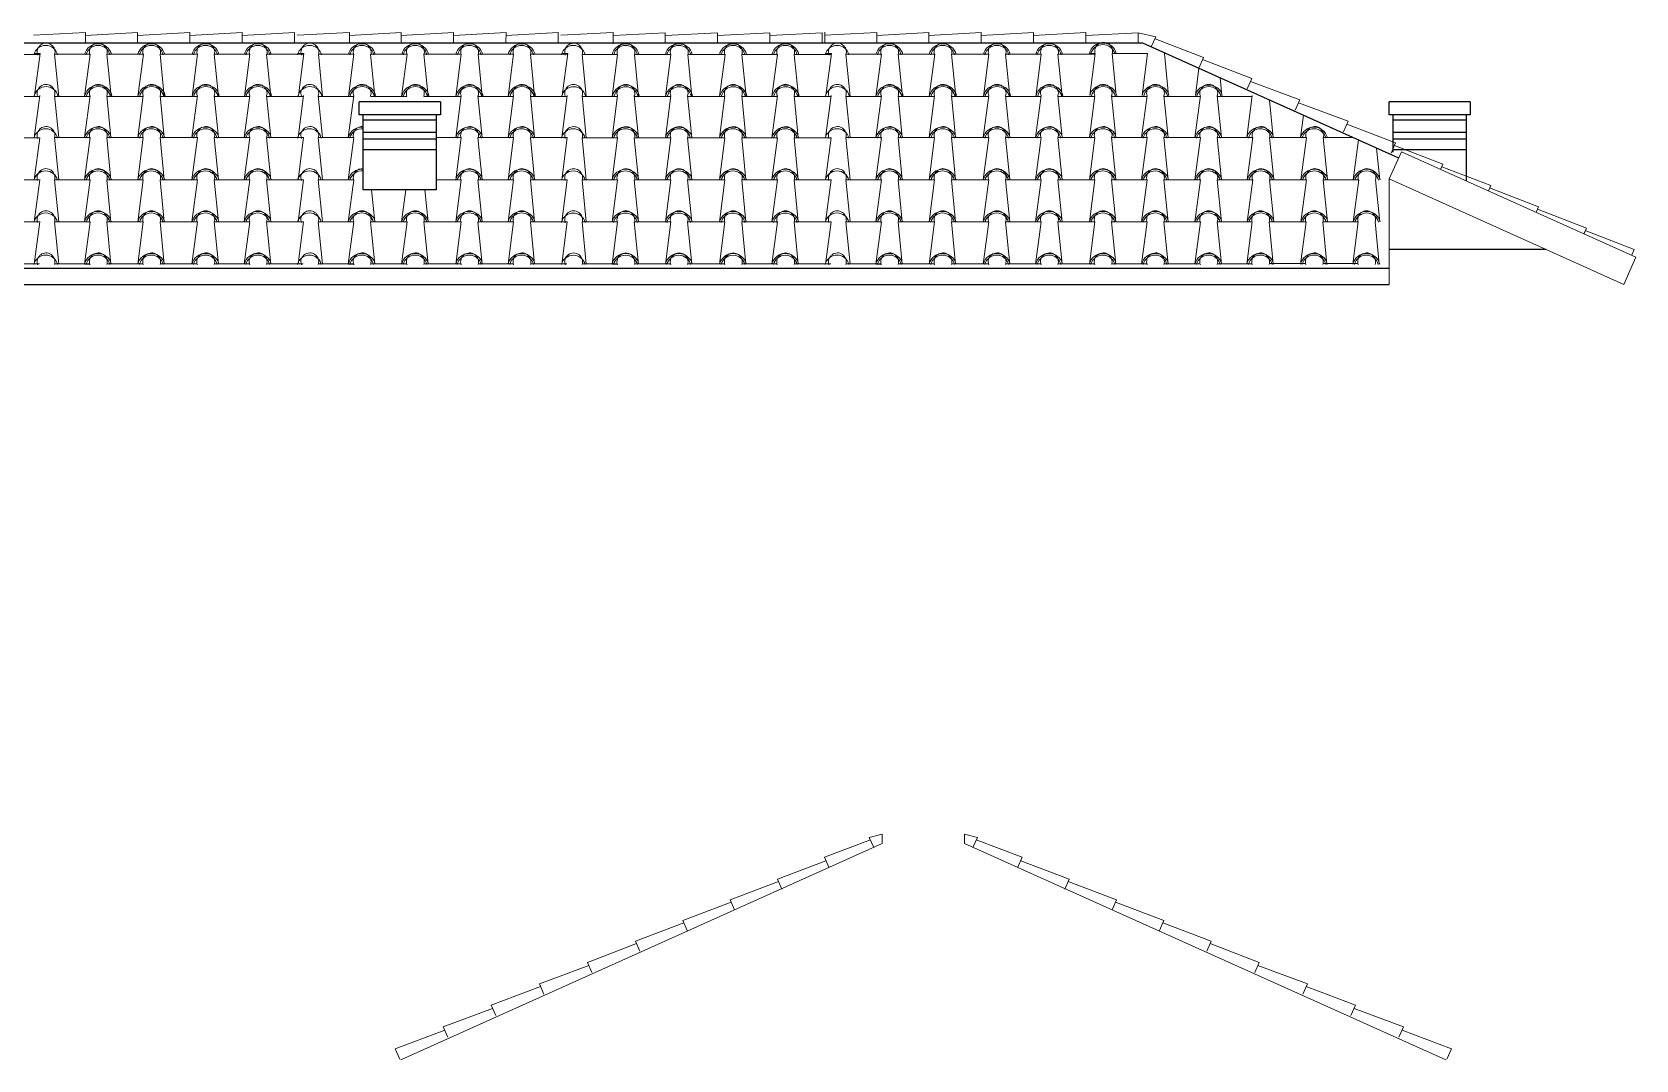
# Model space of a CAD drawing. Header units: millimetres. Extents: x -2768 to 386734, y -140 to 258833.
# Drawn here: x 136415 to 146300, y 141096 to 147430 of the extents above; entities that cross this region are included whole.
import ezdxf

# ---------------------------------------------------------------- set-up
doc = ezdxf.new("R2010")
doc.units = ezdxf.units.MM
for name, color, linetype, lineweight in [('PROIEZIONI', 145, 'Continuous', 5), ('rilievo', 7, 'Continuous', 25), ('TRATTEGGIO_tetto', 1, 'Continuous', 0), ('VARIE', 4, 'Continuous', 13)]:
    doc.layers.add(name, color=color, linetype=linetype, lineweight=lineweight)

msp = doc.modelspace()

# ---------------------------------------------------------------- linework, layer by layer
at = {"layer": 'PROIEZIONI'}
for p, q in [((138687.8, 141096), (141655.3, 142429.3)), ((145128.5, 141096), (142161.1, 142429.3))]:
    msp.add_line(p, q, dxfattribs=at)
at = {"layer": 'rilievo', "ltscale": 0.13}
for p, q in [((143260.3, 147361.9), (130846.8, 147361.9)), ((144837.8, 146653.2), (143260.3, 147361.9)), ((138931.5, 146999), (138431.5, 146999)), ((138431.5, 146920.4), (138431.5, 146999)), ((138906.5, 146999), (138456.5, 146999)), ((138931.5, 146999), (138931.5, 146920.4)), ((145278.6, 146999), (144778.6, 146999)), ((144778.6, 146920.4), (144778.6, 146999)), ((145253.6, 146999), (144803.6, 146999)), ((145278.6, 146999), (145278.6, 146920.4)), ((138931.5, 146920.4), (138431.5, 146920.4)), ((138456.5, 146458.2), (138456.5, 146920.4)), ((138906.5, 146920.4), (138456.5, 146920.4)), ((138906.5, 146920.4), (138906.5, 146458.2)), ((145278.6, 146920.4), (144778.6, 146920.4)), ((144803.6, 146689.3), (144803.6, 146920.4)), ((145253.6, 146920.4), (144803.6, 146920.4)), ((145253.6, 146920.4), (145253.6, 146512.1)), ((138906.5, 146887), (138456.5, 146887)), ((138906.5, 146810.8), (138456.5, 146810.8)), ((145253.6, 146887), (144803.6, 146887)), ((145253.6, 146810.8), (144803.6, 146810.8)), ((138906.5, 146769.9), (138456.5, 146769.9)), ((138906.5, 146703.1), (138456.5, 146703.1)), ((145253.6, 146769.9), (144803.6, 146769.9)), ((145253.6, 146703.1), (144803.6, 146703.1)), ((138906.5, 146458.2), (138456.5, 146458.2)), ((130846.8, 145975.1), (144779.9, 145975.1)), ((129926.8, 145875.1), (144779.9, 145875.1))]:
    msp.add_line(p, q, dxfattribs=at)
at = {"layer": 'rilievo', "linetype": 'ByBlock', "ltscale": 0.13}
msp.add_line((145746.8, 146090), (144779.9, 146090), dxfattribs=at)
at = {"layer": 'TRATTEGGIO_tetto'}
for p, q in [((136423.4, 147410.6), (136744.9, 147427.4)), ((136744.9, 147427.4), (136744.9, 147358.5)), ((136744.9, 147409.2), (137065.1, 147426)), ((137065.1, 147426), (137065.1, 147364.9)), ((137065.1, 147409.1), (137387.7, 147426)), ((137387.7, 147409.2), (137710.3, 147426.1)), ((137387.7, 147426), (137387.7, 147362)), ((137710.2, 147409.3), (138032.8, 147426.2)), ((137710.3, 147426.1), (137710.2, 147362.1)), ((138032.8, 147426.2), (138032.8, 147361.2)), ((138049.1, 147410.7), (138370.7, 147427.5)), ((138370.7, 147427.5), (138370.6, 147358.6)), ((138370.7, 147409.3), (138690.9, 147426)), ((138690.9, 147426), (138690.8, 147365)), ((138690.9, 147409.2), (139013.4, 147426.1)), ((139013.4, 147409.2), (139336, 147426.2)), ((139013.4, 147426.1), (139013.4, 147362)), ((139336, 147426.2), (139335.9, 147362.1)), ((139336, 147409.3), (139658.5, 147426.2)), ((139658.5, 147426.2), (139658.5, 147361.2)), ((139674.7, 147410.2), (139996.2, 147427)), ((139996.2, 147427), (139996.2, 147358.1)), ((139996.2, 147408.8), (140316.4, 147425.6)), ((140316.4, 147425.6), (140316.4, 147364.5)), ((140316.4, 147408.7), (140639, 147425.6)), ((140639, 147425.6), (140638.9, 147361.6)), ((140639, 147408.8), (140961.6, 147425.7)), ((140961.5, 147408.9), (141284.1, 147425.8)), ((140961.6, 147425.7), (140961.5, 147361.7)), ((141284.1, 147425.8), (141284.1, 147360.8)), ((141300.5, 147429.6), (141300.5, 147364.9)), ((141300.5, 147410.6), (141622.1, 147427.4)), ((141622.1, 147427.4), (141622.1, 147358.5)), ((141622.1, 147409.2), (141942.3, 147426)), ((141942.3, 147426), (141942.3, 147364.9)), ((141942.3, 147409.1), (142264.9, 147426)), ((142264.8, 147409.2), (142587.4, 147426.1)), ((142264.9, 147426), (142264.8, 147362)), ((142587.4, 147409.3), (142910, 147426.2)), ((142587.4, 147426.1), (142587.4, 147362.1)), ((142910, 147426.2), (142909.9, 147361.2)), ((142910, 147408.5), (143232.5, 147425.4)), ((143232.5, 147425.4), (143232.5, 147361.2)), ((143340.4, 147399.8), (143232.5, 147425.4)), ((143340.4, 147399.8), (143313, 147338.3)), ((143337.9, 147387), (143635.7, 147273.8)), ((136236, 147292.1), (136460.7, 147292.1)), ((136431, 147297.5), (136464.9, 147297.5)), ((136464.9, 147297.5), (136431, 147037.9)), ((136553.7, 147292.7), (136579.5, 147033.2)), ((136554.8, 147292.7), (136770.8, 147292.7)), ((136738.8, 147292.7), (136772.7, 147292.7)), ((136772.7, 147292.7), (136738.8, 147033.2)), ((136876, 147292.7), (136901.8, 147033.2)), ((136877.1, 147292.7), (137099.2, 147292.7)), ((137067.2, 147292.7), (137101.1, 147292.7)), ((137101.1, 147292.7), (137067.2, 147033.2)), ((137204.4, 147292.7), (137230.2, 147033.2)), ((137205.5, 147292.7), (137432.9, 147292.7)), ((137400.9, 147292.7), (137434.8, 147292.7)), ((137434.8, 147292.7), (137400.9, 147033.2)), ((137538.1, 147292.7), (137564, 147033.2)), ((137539.2, 147292.7), (137755.6, 147292.7)), ((137723.6, 147292.7), (137757.5, 147292.7)), ((137757.5, 147292.7), (137723.6, 147033.2)), ((137860.8, 147292.7), (137886.7, 147033.2)), ((137861.9, 147292.7), (138086.7, 147292.7)), ((138056.9, 147298), (138090.8, 147298)), ((138090.8, 147298), (138056.9, 147038.5)), ((138179.4, 147292.7), (138205.3, 147033.2)), ((138180.5, 147292.7), (138396.5, 147292.7)), ((138364.5, 147292.7), (138398.4, 147292.7)), ((138398.4, 147292.7), (138364.5, 147033.2)), ((138501.7, 147292.7), (138527.6, 147033.2)), ((138502.8, 147292.7), (138724.9, 147292.7)), ((138692.9, 147292.7), (138726.8, 147292.7)), ((138726.8, 147292.7), (138692.9, 147033.2)), ((138830.1, 147292.7), (138856, 147033.2)), ((138831.2, 147292.7), (139058.7, 147292.7)), ((139026.7, 147292.7), (139060.5, 147292.7)), ((139060.5, 147292.7), (139026.7, 147033.2)), ((139163.9, 147292.7), (139189.7, 147033.2)), ((139164.9, 147292.7), (139381.3, 147292.7)), ((139383.2, 147292.7), (139349.3, 147033.2)), ((139349.4, 147292.7), (139383.2, 147292.7)), ((139486.5, 147292.7), (139512.4, 147033.2)), ((139487.6, 147292.7), (139712.4, 147292.7)), ((139682.7, 147298.1), (139716.5, 147298.1)), ((139716.5, 147298.1), (139682.7, 147038.5)), ((139805, 147292.3), (139830.8, 147032.8)), ((139806.1, 147292.3), (140022.1, 147292.3)), ((139990.1, 147292.3), (140024, 147292.3)), ((140024, 147292.3), (139990.1, 147032.8)), ((140127.3, 147292.3), (140153.1, 147032.8)), ((140128.4, 147292.3), (140350.5, 147292.3)), ((140318.5, 147292.3), (140352.3, 147292.3)), ((140352.3, 147292.3), (140318.5, 147032.8)), ((140455.7, 147292.3), (140481.5, 147032.8)), ((140456.8, 147292.3), (140684.2, 147292.3)), ((140652.2, 147292.3), (140686.1, 147292.3)), ((140686.1, 147292.3), (140652.2, 147032.8)), ((140789.4, 147292.3), (140815.3, 147032.8)), ((140790.5, 147292.3), (141006.9, 147292.3)), ((140974.9, 147292.3), (141008.8, 147292.3)), ((141008.8, 147292.3), (140974.9, 147032.8)), ((141112.1, 147292.3), (141137.9, 147032.8)), ((141113.2, 147292.3), (141338, 147292.3)), ((141308.2, 147297.6), (141342.1, 147297.6)), ((141342.1, 147297.6), (141308.2, 147038.1)), ((141430.8, 147292.7), (141456.7, 147033.2)), ((141431.9, 147292.7), (141647.9, 147292.7)), ((141616, 147292.7), (141649.8, 147292.7)), ((141649.8, 147292.7), (141616, 147033.2)), ((141753.1, 147292.7), (141779, 147033.2)), ((141754.2, 147292.7), (141976.3, 147292.7)), ((141978.2, 147292.7), (141944.3, 147033.2)), ((141944.4, 147292.7), (141978.2, 147292.7)), ((142081.5, 147292.7), (142107.4, 147033.2)), ((142082.6, 147292.7), (142310.1, 147292.7)), ((142278.1, 147292.7), (142311.9, 147292.7)), ((142311.9, 147292.7), (142278.1, 147033.2)), ((142415.3, 147292.7), (142441.1, 147033.2)), ((142416.4, 147292.7), (142632.8, 147292.7)), ((142600.8, 147292.7), (142634.6, 147292.7)), ((142634.6, 147292.7), (142600.8, 147033.2)), ((142738, 147292.7), (142763.8, 147033.2)), ((142739, 147292.7), (142963.8, 147292.7)), ((142934.1, 147298), (142967.9, 147298)), ((142967.9, 147298), (142934.1, 147038.5)), ((143071.3, 147298), (143097.1, 147038.5)), ((143072.4, 147298), (143288.4, 147298)), ((143256.4, 147298), (143290.3, 147298)), ((143290.3, 147298), (143256.4, 147038.5)), ((143393.6, 147298), (143419.4, 147038.5)), ((143606.7, 147206.3), (143584.8, 147038.5)), ((143635.7, 147273.8), (143608.3, 147212.3)), ((143629.4, 147259.6), (143932.1, 147143.5)), ((143737, 147147.8), (143747.8, 147038.5)), ((143932.1, 147143.5), (143903.9, 147080.3)), ((143923.9, 147125), (144228.4, 147011.2)), ((136235.1, 147032), (136461.4, 147031.8)), ((136462.2, 147037.9), (136428.3, 146778.4)), ((136553.3, 147038.5), (136579.1, 146779)), ((136553.8, 147033.2), (136771.5, 147033.1)), ((136772.2, 147038.5), (136738.4, 146779)), ((136875.6, 147038.5), (136901.4, 146779)), ((136876.1, 147033), (137099.9, 147032.9)), ((137100.6, 147038.5), (137066.8, 146779)), ((137204, 147038.5), (137229.8, 146779)), ((137204.5, 147032.9), (137433.6, 147032.7)), ((137434.4, 147038.5), (137400.5, 146779)), ((137537.7, 147038.5), (137563.6, 146779)), ((137538.3, 147032.7), (137756.3, 147032.6)), ((137757.1, 147038.5), (137723.2, 146779)), ((137860.4, 147038.5), (137886.2, 146779)), ((137861, 147032.5), (138087.3, 147032.4)), ((138088.1, 147038.5), (138054.3, 146779)), ((138179, 147038.5), (138204.8, 146779)), ((138179.5, 147033.3), (138397.3, 147033.1)), ((138398, 147038.5), (138364.1, 146779)), ((138501.8, 147033.1), (138725.6, 147033)), ((138830.3, 147032.9), (139059.4, 147032.8)), ((139060.1, 147038.5), (139026.2, 146779)), ((139163.4, 147038.5), (139189.3, 146779)), ((139164, 147032.7), (139382, 147032.6)), ((139382.8, 147038.5), (139348.9, 146779)), ((139486.1, 147038.5), (139512, 146779)), ((139486.7, 147032.5), (139713.1, 147032.4)), ((139713.9, 147038.5), (139680, 146779)), ((139804.6, 147038.1), (139830.4, 146778.6)), ((139805.1, 147032.8), (140022.8, 147032.7)), ((140023.5, 147038.1), (139989.7, 146778.6)), ((140126.9, 147038.1), (140152.7, 146778.6)), ((140127.4, 147032.6), (140351.2, 147032.5)), ((140351.9, 147038.1), (140318.1, 146778.6)), ((140455.3, 147038.1), (140481.1, 146778.6)), ((140455.8, 147032.5), (140684.9, 147032.3)), ((140685.7, 147038.1), (140651.8, 146778.6)), ((140789, 147038.1), (140814.9, 146778.6)), ((140789.6, 147032.3), (141007.6, 147032.2)), ((141008.4, 147038.1), (140974.5, 146778.6)), ((141111.7, 147038.1), (141137.5, 146778.6)), ((141112.3, 147032.1), (141338.6, 147032)), ((141339.4, 147038.1), (141305.6, 146778.6)), ((141430.4, 147038.5), (141456.3, 146779)), ((141430.9, 147033.2), (141648.7, 147033.1)), ((141649.4, 147038.5), (141615.5, 146779)), ((141752.7, 147038.5), (141778.6, 146779)), ((141753.3, 147033), (141977.1, 147032.9)), ((141977.8, 147038.5), (141943.9, 146779)), ((142081.1, 147038.5), (142107, 146779)), ((142081.7, 147032.9), (142310.8, 147032.7)), ((142311.5, 147038.5), (142277.7, 146779)), ((142414.9, 147038.5), (142440.7, 146779)), ((142415.4, 147032.7), (142633.4, 147032.6)), ((142634.2, 147038.5), (142600.3, 146779)), ((142737.5, 147038.5), (142763.4, 146779)), ((142738.1, 147032.5), (142964.5, 147032.4)), ((142965.3, 147038.5), (142931.4, 146779)), ((143068.6, 147038.5), (143094.5, 146779)), ((143069.2, 147032.3), (143286.8, 147032.2)), ((143287.6, 147038.5), (143253.7, 146779)), ((143390.9, 147038.5), (143416.8, 146779)), ((143391.5, 147032.2), (143615.1, 147032)), ((143616, 147038.5), (143582.1, 146779)), ((143719.3, 147038.5), (143745.2, 146779)), ((143720, 147032), (143934.8, 147031.9)), ((143935.6, 147038.5), (143901.8, 146779)), ((144041.7, 147010.8), (144064.8, 146779)), ((144228.4, 147011.2), (144200.2, 146948)), ((144220.5, 146993.6), (144526, 146880.1)), ((144250.8, 146916.9), (144232.8, 146779)), ((144526, 146880.1), (144497.1, 146815.4)), ((144518.3, 146862.8), (144818.8, 146747.2)), ((136235.6, 146778.4), (136460.3, 146778.4)), ((136462.2, 146778.4), (136428.3, 146518.9)), ((136428.4, 146778.4), (136462.2, 146778.4)), ((136553.3, 146779), (136579.1, 146519.5)), ((136554.3, 146779), (136770.4, 146779)), ((136738.4, 146779), (136772.2, 146779)), ((136772.2, 146779), (136738.4, 146519.5)), ((136875.6, 146779), (136901.4, 146519.5)), ((136876.7, 146779), (137098.8, 146779)), ((137066.8, 146779), (137100.6, 146779)), ((137100.6, 146779), (137066.8, 146519.5)), ((137204, 146779), (137229.8, 146519.5)), ((137205.1, 146779), (137432.5, 146779)), ((137400.5, 146779), (137434.4, 146779)), ((137434.4, 146779), (137400.5, 146519.5)), ((137537.7, 146779), (137563.6, 146519.5)), ((137538.8, 146779), (137755.2, 146779)), ((137723.2, 146779), (137757.1, 146779)), ((137757.1, 146779), (137723.2, 146519.5)), ((137860.4, 146779), (137886.2, 146519.5)), ((137861.5, 146779), (138086.2, 146779)), ((138054.3, 146779), (138088.1, 146779)), ((138088.1, 146779), (138054.3, 146519.5)), ((138179, 146779), (138204.8, 146519.5)), ((138180.1, 146779), (138396.1, 146779)), ((138364.1, 146779), (138398, 146779)), ((138398, 146779), (138364.1, 146519.5)), ((138906.5, 146779), (139058.2, 146779)), ((139060.1, 146779), (139026.2, 146519.5)), ((139026.3, 146779), (139060.1, 146779)), ((139163.4, 146779), (139189.3, 146519.5)), ((139164.5, 146779), (139380.9, 146779)), ((139348.9, 146779), (139382.8, 146779)), ((139382.8, 146779), (139348.9, 146519.5)), ((139486.1, 146779), (139512, 146519.5)), ((139487.2, 146779), (139712, 146779)), ((139680, 146779), (139713.9, 146779)), ((139713.9, 146779), (139680, 146519.5)), ((139804.6, 146778.6), (139830.4, 146519.1)), ((139805.6, 146778.6), (140021.7, 146778.6)), ((139989.7, 146778.6), (140023.5, 146778.6)), ((140023.5, 146778.6), (139989.7, 146519.1)), ((140126.9, 146778.6), (140152.7, 146519.1)), ((140127.9, 146778.6), (140350.1, 146778.6)), ((140318.1, 146778.6), (140351.9, 146778.6)), ((140351.9, 146778.6), (140318.1, 146519.1)), ((140455.3, 146778.6), (140481.1, 146519.1)), ((140456.3, 146778.6), (140683.8, 146778.6)), ((140651.8, 146778.6), (140685.7, 146778.6)), ((140685.7, 146778.6), (140651.8, 146519.1)), ((140789, 146778.6), (140814.9, 146519.1)), ((140790.1, 146778.6), (141006.5, 146778.6)), ((140974.5, 146778.6), (141008.4, 146778.6)), ((141008.4, 146778.6), (140974.5, 146519.1)), ((141111.7, 146778.6), (141137.5, 146519.1)), ((141112.8, 146778.6), (141337.5, 146778.6)), ((141305.6, 146778.6), (141339.4, 146778.6)), ((141339.4, 146778.6), (141305.6, 146519.1)), ((141430.4, 146779), (141456.3, 146519.4)), ((141431.5, 146779), (141647.5, 146779)), ((141615.5, 146779), (141649.4, 146779)), ((141649.4, 146779), (141615.5, 146519.4)), ((141752.7, 146779), (141778.6, 146519.4)), ((141753.8, 146779), (141975.9, 146779)), ((141943.9, 146779), (141977.8, 146779)), ((141977.8, 146779), (141943.9, 146519.4)), ((142081.1, 146779), (142107, 146519.4)), ((142082.2, 146779), (142309.7, 146779)), ((142277.7, 146779), (142311.5, 146779)), ((142311.5, 146779), (142277.7, 146519.4)), ((142414.9, 146779), (142440.7, 146519.4)), ((142415.9, 146779), (142632.3, 146779)), ((142634.2, 146779), (142600.3, 146519.4)), ((142600.4, 146779), (142634.2, 146779)), ((142737.5, 146779), (142763.4, 146519.4)), ((142738.6, 146779), (142963.4, 146779)), ((142931.4, 146779), (142965.3, 146779)), ((142965.3, 146779), (142931.4, 146519.4)), ((143068.6, 146779), (143094.5, 146519.4)), ((143069.7, 146779), (143285.7, 146779)), ((143253.7, 146779), (143287.6, 146779)), ((143287.6, 146779), (143253.7, 146519.4)), ((143390.9, 146779), (143416.8, 146519.4)), ((143392, 146779), (143614.1, 146779)), ((143582.1, 146779), (143616, 146779)), ((143616, 146779), (143582.1, 146519.4)), ((143719.3, 146779), (143745.2, 146519.4)), ((143720.4, 146779), (143936.4, 146779)), ((143938.3, 146779), (143904.4, 146519.4)), ((143904.5, 146779), (143938.3, 146779)), ((144041.6, 146779), (144067.5, 146519.4)), ((144042.7, 146779), (144267.5, 146779)), ((144235.5, 146779), (144269.4, 146779)), ((144269.4, 146779), (144235.5, 146519.4)), ((144372.7, 146779), (144398.6, 146519.4)), ((144373.8, 146779), (144557.8, 146779)), ((144589.8, 146764.6), (144557.8, 146519.4)), ((144701.4, 146714.4), (144720.9, 146519.4)), ((144818.8, 146747.2), (144790.7, 146684.3)), ((144811.4, 146730.6), (145110.7, 146615.6)), ((145110.7, 146615.6), (145096.1, 146582.8)), ((145103.8, 146600.2), (145405.4, 146484.3)), ((136235.6, 146518.9), (136460.3, 146518.9)), ((136462.2, 146518.9), (136428.3, 146259.4)), ((136428.4, 146518.9), (136462.2, 146518.9)), ((136553.3, 146519.5), (136579.1, 146259.9)), ((136554.3, 146519.5), (136770.4, 146519.5)), ((136738.4, 146519.5), (136772.2, 146519.5)), ((136772.2, 146519.5), (136738.4, 146259.9)), ((136875.6, 146519.5), (136901.4, 146259.9)), ((136876.7, 146519.5), (137098.8, 146519.5)), ((137066.8, 146519.5), (137100.6, 146519.5)), ((137100.6, 146519.5), (137066.8, 146259.9)), ((137204, 146519.5), (137229.8, 146259.9)), ((137205.1, 146519.5), (137432.5, 146519.5)), ((137400.5, 146519.5), (137434.4, 146519.5)), ((137434.4, 146519.5), (137400.5, 146259.9)), ((137537.7, 146519.5), (137563.6, 146259.9)), ((137538.8, 146519.5), (137755.2, 146519.5)), ((137723.2, 146519.5), (137757.1, 146519.5)), ((137757.1, 146519.5), (137723.2, 146259.9)), ((137860.4, 146519.5), (137886.2, 146259.9)), ((137861.5, 146519.5), (138086.2, 146519.5)), ((138054.3, 146519.5), (138088.1, 146519.5)), ((138088.1, 146519.5), (138054.3, 146259.9)), ((138179, 146519.5), (138204.8, 146260)), ((138180.1, 146519.5), (138396.1, 146519.5)), ((138364.1, 146519.5), (138398, 146519.5)), ((138398, 146519.5), (138364.1, 146260)), ((138906.5, 146519.5), (139058.2, 146519.5)), ((139060.1, 146519.5), (139026.2, 146260)), ((139026.3, 146519.5), (139060.1, 146519.5)), ((139163.4, 146519.5), (139189.3, 146260)), ((139164.5, 146519.5), (139380.9, 146519.5)), ((139348.9, 146519.5), (139382.8, 146519.5)), ((139382.8, 146519.5), (139348.9, 146260)), ((139486.1, 146519.5), (139512, 146260)), ((139487.2, 146519.5), (139712, 146519.5)), ((139680, 146519.5), (139713.9, 146519.5)), ((139713.9, 146519.5), (139680, 146260)), ((139804.6, 146519.1), (139830.4, 146259.5)), ((139805.6, 146519.1), (140021.7, 146519.1)), ((139989.7, 146519.1), (140023.5, 146519.1)), ((140023.5, 146519.1), (139989.7, 146259.5)), ((140126.9, 146519.1), (140152.7, 146259.5)), ((140127.9, 146519.1), (140350.1, 146519.1)), ((140318.1, 146519.1), (140351.9, 146519.1)), ((140351.9, 146519.1), (140318.1, 146259.5)), ((140455.3, 146519.1), (140481.1, 146259.5)), ((140456.3, 146519.1), (140683.8, 146519.1)), ((140651.8, 146519.1), (140685.7, 146519.1)), ((140685.7, 146519.1), (140651.8, 146259.5)), ((140789, 146519.1), (140814.9, 146259.5)), ((140790.1, 146519.1), (141006.5, 146519.1)), ((140974.5, 146519.1), (141008.4, 146519.1)), ((141008.4, 146519.1), (140974.5, 146259.5)), ((141111.7, 146519.1), (141137.5, 146259.5)), ((141112.8, 146519.1), (141337.5, 146519.1)), ((141305.6, 146519.1), (141339.4, 146519.1)), ((141339.4, 146519.1), (141305.6, 146259.5)), ((141430.4, 146519.4), (141456.3, 146259.9)), ((141431.5, 146519.4), (141647.5, 146519.4)), ((141615.5, 146519.4), (141649.4, 146519.4)), ((141649.4, 146519.4), (141615.5, 146259.9)), ((141752.7, 146519.4), (141778.6, 146259.9)), ((141753.8, 146519.4), (141975.9, 146519.4)), ((141943.9, 146519.4), (141977.8, 146519.4)), ((141977.8, 146519.4), (141943.9, 146259.9)), ((142081.1, 146519.4), (142107, 146259.9)), ((142082.2, 146519.4), (142309.7, 146519.4)), ((142277.7, 146519.4), (142311.5, 146519.4)), ((142311.5, 146519.4), (142277.7, 146259.9)), ((142414.9, 146519.4), (142440.7, 146259.9)), ((142415.9, 146519.4), (142632.3, 146519.4)), ((142634.2, 146519.4), (142600.3, 146259.9)), ((142600.4, 146519.4), (142634.2, 146519.4)), ((142737.5, 146519.4), (142763.4, 146259.9)), ((142738.6, 146519.4), (142963.4, 146519.4)), ((142931.4, 146519.4), (142965.3, 146519.4)), ((142965.3, 146519.4), (142931.4, 146259.9)), ((143068.6, 146519.4), (143094.5, 146259.9)), ((143069.7, 146519.4), (143285.7, 146519.4)), ((143253.7, 146519.4), (143287.6, 146519.4)), ((143287.6, 146519.4), (143253.7, 146259.9)), ((143390.9, 146519.4), (143416.8, 146259.9)), ((143392, 146519.4), (143614.1, 146519.4)), ((143582.1, 146519.4), (143616, 146519.4)), ((143616, 146519.4), (143582.1, 146259.9)), ((143719.3, 146519.4), (143745.2, 146259.9)), ((143720.4, 146519.4), (143936.4, 146519.4)), ((143904.4, 146519.4), (143938.3, 146519.4)), ((143938.3, 146519.4), (143904.4, 146259.9)), ((144041.6, 146519.4), (144067.5, 146259.9)), ((144042.7, 146519.4), (144267.5, 146519.4)), ((144235.5, 146519.4), (144269.4, 146519.4)), ((144269.4, 146519.4), (144235.5, 146259.9)), ((144372.7, 146519.4), (144398.5, 146259.9)), ((144373.8, 146519.4), (144589.8, 146519.4)), ((144557.8, 146519.4), (144591.7, 146519.4)), ((144591.7, 146519.4), (144557.8, 146259.9)), ((144695, 146519.4), (144720.9, 146259.9)), ((138507.4, 146458.2), (138527.2, 146260)), ((138718.4, 146458.2), (138692.5, 146260)), ((138835.8, 146458.2), (138855.6, 146260)), ((145405.4, 146484.3), (145390.3, 146450.6)), ((145405.4, 146484.3), (145390.7, 146451.6)), ((145398.5, 146469), (145700, 146353.1)), ((145700, 146353.1), (145685, 146319.4)), ((145700, 146353.1), (145685.4, 146320.3)), ((145693.2, 146337.7), (145994.7, 146221.9)), ((136235.6, 146259.4), (136460.3, 146259.4)), ((136462.2, 146259.4), (136428.3, 145999.9)), ((136428.4, 146259.4), (136462.2, 146259.4)), ((136553.3, 146259.9), (136579.1, 146000.4)), ((136554.3, 146259.9), (136770.4, 146259.9)), ((136738.4, 146259.9), (136772.2, 146259.9)), ((136772.2, 146259.9), (136738.4, 146000.4)), ((136875.6, 146259.9), (136901.4, 146000.4)), ((136876.7, 146259.9), (137098.8, 146259.9)), ((137066.8, 146259.9), (137100.6, 146259.9)), ((137100.6, 146259.9), (137066.8, 146000.4)), ((137204, 146259.9), (137229.8, 146000.4)), ((137205.1, 146259.9), (137432.5, 146259.9)), ((137400.5, 146259.9), (137434.4, 146259.9)), ((137434.4, 146259.9), (137400.5, 146000.4)), ((137537.7, 146259.9), (137563.6, 146000.4)), ((137538.8, 146259.9), (137755.2, 146259.9)), ((137723.2, 146259.9), (137757.1, 146259.9)), ((137757.1, 146259.9), (137723.2, 146000.4)), ((137860.4, 146259.9), (137886.2, 146000.4)), ((137861.5, 146259.9), (138086.2, 146259.9)), ((138054.3, 146259.9), (138088.1, 146259.9)), ((138088.1, 146259.9), (138054.3, 146000.4)), ((138179, 146260), (138204.8, 146000.4)), ((138180.1, 146260), (138396.1, 146260)), ((138364.1, 146260), (138398, 146260)), ((138398, 146260), (138364.1, 146000.4)), ((138501.3, 146260), (138527.2, 146000.4)), ((138502.4, 146260), (138724.5, 146260)), ((138692.5, 146260), (138726.4, 146260)), ((138726.4, 146260), (138692.5, 146000.4)), ((138829.7, 146260), (138855.6, 146000.4)), ((138830.8, 146260), (139058.2, 146260)), ((139060.1, 146260), (139026.2, 146000.4)), ((139026.3, 146260), (139060.1, 146260)), ((139163.4, 146260), (139189.3, 146000.4)), ((139164.5, 146260), (139380.9, 146260)), ((139348.9, 146260), (139382.8, 146260)), ((139382.8, 146260), (139348.9, 146000.4)), ((139486.1, 146260), (139512, 146000.4)), ((139487.2, 146260), (139712, 146260)), ((139680, 146260), (139713.9, 146260)), ((139713.9, 146260), (139680, 146000.4)), ((139804.6, 146259.5), (139830.4, 146000)), ((139805.6, 146259.5), (140021.7, 146259.5)), ((139989.7, 146259.5), (140023.5, 146259.5)), ((140023.5, 146259.5), (139989.7, 146000)), ((140126.9, 146259.5), (140152.7, 146000)), ((140127.9, 146259.5), (140350.1, 146259.5)), ((140318.1, 146259.5), (140351.9, 146259.5)), ((140351.9, 146259.5), (140318.1, 146000)), ((140455.3, 146259.5), (140481.1, 146000)), ((140456.3, 146259.5), (140683.8, 146259.5)), ((140651.8, 146259.5), (140685.7, 146259.5)), ((140685.7, 146259.5), (140651.8, 146000)), ((140789, 146259.5), (140814.9, 146000)), ((140790.1, 146259.5), (141006.5, 146259.5)), ((140974.5, 146259.5), (141008.4, 146259.5)), ((141008.4, 146259.5), (140974.5, 146000)), ((141111.7, 146259.5), (141137.5, 146000)), ((141112.8, 146259.5), (141337.5, 146259.5)), ((141305.6, 146259.5), (141339.4, 146259.5)), ((141339.4, 146259.5), (141305.6, 146000)), ((141430.4, 146259.9), (141456.3, 146000.4)), ((141431.5, 146259.9), (141647.5, 146259.9)), ((141615.5, 146259.9), (141649.4, 146259.9)), ((141649.4, 146259.9), (141615.5, 146000.4)), ((141752.7, 146259.9), (141778.6, 146000.4)), ((141753.8, 146259.9), (141975.9, 146259.9)), ((141943.9, 146259.9), (141977.8, 146259.9)), ((141977.8, 146259.9), (141943.9, 146000.4)), ((142081.1, 146259.9), (142107, 146000.4)), ((142082.2, 146259.9), (142309.7, 146259.9)), ((142277.7, 146259.9), (142311.5, 146259.9)), ((142311.5, 146259.9), (142277.7, 146000.4)), ((142414.9, 146259.9), (142440.7, 146000.4)), ((142415.9, 146259.9), (142632.3, 146259.9)), ((142634.2, 146259.9), (142600.3, 146000.4)), ((142600.4, 146259.9), (142634.2, 146259.9)), ((142737.5, 146259.9), (142763.4, 146000.4)), ((142738.6, 146259.9), (142963.4, 146259.9)), ((142931.4, 146259.9), (142965.3, 146259.9)), ((142965.3, 146259.9), (142931.4, 146000.4)), ((143068.6, 146259.9), (143094.5, 146000.4)), ((143069.7, 146259.9), (143285.7, 146259.9)), ((143253.7, 146259.9), (143287.6, 146259.9)), ((143287.6, 146259.9), (143253.7, 146000.4)), ((143390.9, 146259.9), (143416.8, 146000.4)), ((143392, 146259.9), (143614.1, 146259.9)), ((143582.1, 146259.9), (143616, 146259.9)), ((143616, 146259.9), (143582.1, 146000.4)), ((143719.3, 146259.9), (143745.2, 146000.4)), ((143720.4, 146259.9), (143933.7, 146259.9)), ((143901.8, 146259.9), (143935.6, 146259.9)), ((143935.6, 146259.9), (143901.8, 146000.4)), ((144039, 146259.9), (144064.8, 146000.4)), ((144040, 146259.9), (144264.8, 146259.9)), ((144232.8, 146259.9), (144266.7, 146259.9)), ((144266.7, 146259.9), (144232.8, 146000.4)), ((144370, 146259.9), (144395.9, 146000.4)), ((144371.1, 146259.9), (144587.1, 146259.9)), ((144555.1, 146259.9), (144589, 146259.9)), ((144589, 146259.9), (144555.1, 146000.4)), ((144692.3, 146259.9), (144718.2, 146000.4)), ((145994.7, 146221.9), (145979.6, 146188.2)), ((145994.7, 146221.9), (145980, 146189.1)), ((145987.8, 146206.5), (146289.3, 146090.7)), ((136235.9, 146001.4), (136459.9, 146001.5)), ((136554.6, 146001.2), (136770.1, 146001.3)), ((136738.4, 146000.4), (136772.2, 146000.4)), ((136876.9, 146001.4), (137098.5, 146001.5)), ((137205.3, 146001.6), (137432.2, 146001.7)), ((137539.1, 146001.7), (137754.8, 146001.9)), ((137861.8, 146001.9), (138085.9, 146002)), ((138180.3, 146001.3), (138395.9, 146001.4)), ((138364.1, 146000.4), (138398, 146000.4)), ((138502.6, 146001.4), (138724.2, 146001.5)), ((138831.1, 146001.6), (139057.9, 146001.7)), ((139164.8, 146001.8), (139380.6, 146001.9)), ((139487.6, 146001.9), (139711.6, 146002.1)), ((139805.8, 146000.8), (140021.4, 146001)), ((139989.7, 146000), (140023.5, 146000)), ((140128.2, 146001), (140349.8, 146001.1)), ((140456.6, 146001.2), (140683.5, 146001.3)), ((140790.4, 146001.3), (141006.1, 146001.5)), ((141113.1, 146001.5), (141337.2, 146001.6)), ((141431.7, 146001.2), (141647.3, 146001.3)), ((141615.5, 146000.4), (141649.4, 146000.4)), ((141754.1, 146001.4), (141975.6, 146001.5)), ((142082.5, 146001.6), (142309.3, 146001.7)), ((142416.3, 146001.7), (142632, 146001.8)), ((142739, 146001.9), (142963, 146002)), ((143070.1, 146002.1), (143285.3, 146002.2)), ((143392.4, 146002.2), (143613.6, 146002.3)), ((143720.9, 146002.4), (143933.3, 146002.5)), ((144040.5, 146002.6), (144264.3, 146002.7)), ((144371.6, 146002.7), (144586.6, 146002.8)), ((146289.3, 146090.7), (146274.3, 146056.9)), ((141581.9, 142452.3), (141298.9, 142344.7)), ((141575.2, 142467.1), (141655.3, 142486.1)), ((141575.2, 142467.1), (141602.7, 142405.6)), ((141655.3, 142486.1), (141655.3, 142429.3)), ((142241.1, 142467.1), (142161, 142486.1)), ((142161, 142486.1), (142161.1, 142429.3)), ((142241.1, 142467.1), (142213.7, 142405.6)), ((142234.5, 142452.3), (142517.5, 142344.7)), ((141298.9, 142344.7), (141326.3, 142283.2)), ((142517.5, 142344.7), (142490, 142283.2)), ((141306.6, 142322.9), (141008.8, 142209.7)), ((142509.7, 142322.9), (142807.6, 142209.7)), ((141015.1, 142195.6), (140717.2, 142082.4)), ((141008.8, 142209.7), (141036.2, 142148.2)), ((142807.6, 142209.7), (142780.1, 142148.2)), ((142801.3, 142195.6), (143099.1, 142082.4)), ((140723.6, 142068.2), (140425.7, 141955)), ((140717.2, 142082.4), (140744.7, 142020.8)), ((143099.1, 142082.4), (143071.7, 142020.8)), ((143092.8, 142068.2), (143390.7, 141955)), ((140425.7, 141955), (140453.1, 141893.5)), ((143390.7, 141955), (143363.2, 141893.5)), ((140432, 141940.8), (140134.1, 141827.6)), ((143384.4, 141940.8), (143682.2, 141827.6)), ((140140.5, 141813.5), (139837.7, 141697.3)), ((140134.1, 141827.6), (140161.6, 141766.1)), ((143682.2, 141827.6), (143654.8, 141766.1)), ((143675.9, 141813.5), (143978.6, 141697.3)), ((139846, 141678.8), (139541.5, 141565.1)), ((139837.7, 141697.3), (139865.9, 141634.1)), ((143978.6, 141697.3), (143950.4, 141634.1)), ((143970.4, 141678.8), (144274.9, 141565.1)), ((139541.5, 141565.1), (139569.7, 141501.8)), ((144274.9, 141565.1), (144246.7, 141501.8)), ((139549.3, 141547.4), (139243.9, 141433.9)), ((144267, 141547.4), (144572.5, 141433.9)), ((139253.2, 141413.1), (138948.7, 141299.4)), ((139243.9, 141433.9), (139272.8, 141369.3)), ((144572.5, 141433.9), (144543.6, 141369.3)), ((144563.2, 141413.1), (144867.7, 141299.4)), ((138958, 141278.6), (138653.4, 141164.8)), ((138948.7, 141299.4), (138976.9, 141236.2)), ((144867.7, 141299.4), (144839.5, 141236.2)), ((144858.4, 141278.6), (145162.9, 141164.8)), ((138653.4, 141164.8), (138681.7, 141101.6)), ((145162.9, 141164.8), (145134.7, 141101.6))]:
    msp.add_line(p, q, dxfattribs=at)
for centre, radius, start, end in [((136499.3, 147272.3), 75.3, 13.8366, 166.1634), ((136501.6, 147306.3), 54.9, 342.57352, 199.11127), ((136821.7, 147272.3), 85.3, 13.8366, 166.1634), ((136821.7, 147272.3), 75.3, 13.8366, 166.1634), ((136823.9, 147306.3), 54.9, 342.57352, 199.11127), ((137150, 147272.3), 85.3, 13.8366, 166.1634), ((137150, 147272.3), 75.3, 13.8366, 166.1634), ((137152.3, 147306.3), 54.9, 342.57352, 199.11127), ((137483.8, 147272.3), 85.3, 13.8366, 166.1634), ((137483.8, 147272.3), 75.3, 13.8366, 166.1634), ((137486.1, 147306.3), 54.9, 342.57352, 199.11127), ((137806.5, 147272.3), 85.3, 13.8366, 166.1634), ((137806.5, 147272.3), 75.3, 13.8366, 166.1634), ((137808.7, 147306.3), 54.9, 342.57352, 199.11127), ((138125.1, 147272.3), 75.3, 13.8366, 166.1634), ((138127.4, 147306.3), 54.9, 342.57352, 199.11127), ((138447.4, 147272.3), 85.3, 13.8366, 166.1634), ((138447.4, 147272.3), 75.3, 13.8366, 166.1634), ((138449.7, 147306.3), 54.9, 342.57352, 199.11127), ((138775.8, 147272.3), 85.3, 13.8366, 166.1634), ((138775.8, 147272.3), 75.3, 13.8366, 166.1634), ((138778.1, 147306.3), 54.9, 342.57352, 199.11127), ((139109.5, 147272.3), 85.3, 13.8366, 166.1634), ((139109.5, 147272.3), 75.3, 13.8366, 166.1634), ((139111.8, 147306.3), 54.9, 342.57352, 199.11127), ((139432.2, 147272.3), 85.3, 13.8366, 166.1634), ((139432.2, 147272.3), 75.3, 13.8366, 166.1634), ((139434.5, 147306.3), 54.9, 342.57352, 199.11127), ((139750.6, 147271.9), 75.3, 13.8366, 166.1634), ((139752.9, 147305.9), 54.9, 342.57352, 199.11127), ((140072.9, 147271.9), 85.3, 13.8366, 166.1634), ((140072.9, 147271.9), 75.3, 13.8366, 166.1634), ((140075.2, 147305.9), 54.9, 342.57352, 199.11127), ((140401.3, 147271.9), 85.3, 13.8366, 166.1634), ((140401.3, 147271.9), 75.3, 13.8366, 166.1634), ((140403.6, 147305.9), 54.9, 342.57352, 199.11127), ((140735.1, 147271.9), 85.3, 13.8366, 166.1634), ((140735.1, 147271.9), 75.3, 13.8366, 166.1634), ((140737.4, 147305.9), 54.9, 342.57352, 199.11127), ((141057.8, 147271.9), 85.3, 13.8366, 166.1634), ((141057.8, 147271.9), 75.3, 13.8366, 166.1634), ((141060, 147305.9), 54.9, 342.57352, 199.11127), ((141376.5, 147272.3), 75.3, 13.8366, 166.1634), ((141378.8, 147306.3), 54.9, 342.57352, 199.11127), ((141698.8, 147272.3), 85.3, 13.8366, 166.1634), ((141698.8, 147272.3), 75.3, 13.8366, 166.1634), ((141701.1, 147306.3), 54.9, 342.57352, 199.11127), ((142027.2, 147272.3), 85.3, 13.8366, 166.1634), ((142027.2, 147272.3), 75.3, 13.8366, 166.1634), ((142029.5, 147306.3), 54.9, 342.57352, 199.11127), ((142360.9, 147272.3), 85.3, 13.8366, 166.1634), ((142360.9, 147272.3), 75.3, 13.8366, 166.1634), ((142363.2, 147306.3), 54.9, 342.57352, 199.11127), ((142683.6, 147272.3), 85.3, 13.8366, 166.1634), ((142683.6, 147272.3), 75.3, 13.8366, 166.1634), ((142685.9, 147306.3), 54.9, 342.57352, 199.11127), ((143014.3, 147277.6), 85.3, 13.8366, 166.1634), ((143014.3, 147277.6), 75.3, 13.8366, 166.1634), ((143019.2, 147311.6), 54.9, 342.57352, 199.11127), ((136501.6, 147018.1), 75.3, 13.8366, 166.1634), ((136501.2, 147052.1), 54.9, 342.57352, 199.11127), ((136823.9, 147018.1), 85.3, 13.8366, 166.1634), ((136823.9, 147018.1), 75.3, 13.8366, 166.1634), ((136823.5, 147052.1), 54.9, 342.57352, 199.11127), ((137152.3, 147018.1), 85.3, 13.8366, 166.1634), ((137152.3, 147018.1), 75.3, 13.8366, 166.1634), ((137151.9, 147052.1), 54.9, 342.57352, 199.11127), ((137486, 147018.1), 85.3, 13.8366, 166.1634), ((137486, 147018.1), 75.3, 13.8366, 166.1634), ((137485.6, 147052.1), 54.9, 342.57352, 199.11127), ((137808.7, 147018.1), 85.3, 13.8366, 166.1634), ((137808.7, 147018.1), 75.3, 13.8366, 166.1634), ((137808.3, 147052.1), 54.9, 342.57352, 199.11127), ((138127.3, 147018.1), 75.3, 13.8366, 166.1634), ((138126.9, 147052.1), 54.9, 342.57352, 199.11127), ((138449.6, 147018.1), 85.3, 13.8366, 166.1634), ((138449.6, 147018.1), 75.3, 13.8366, 166.1634), ((138449.2, 147052.1), 54.9, 342.57352, 199.11127), ((138778, 147018.1), 85.3, 13.8366, 166.1634), ((138778, 147018.1), 75.3, 13.8366, 166.1634), ((138777.6, 147052.1), 54.9, 342.57352, 199.11127), ((139111.8, 147018.1), 85.3, 13.8366, 166.1634), ((139111.8, 147018.1), 75.3, 13.8366, 166.1634), ((139111.4, 147052.1), 54.9, 342.57352, 199.11127), ((139434.5, 147018.1), 85.3, 13.8366, 166.1634), ((139434.5, 147018.1), 75.3, 13.8366, 166.1634), ((139434.1, 147052.1), 54.9, 342.57352, 199.11127), ((139752.9, 147017.7), 75.3, 13.8366, 166.1634), ((139752.5, 147051.7), 54.9, 342.57352, 199.11127), ((140075.2, 147017.7), 85.3, 13.8366, 166.1634), ((140075.2, 147017.7), 75.3, 13.8366, 166.1634), ((140074.8, 147051.7), 54.9, 342.57352, 199.11127), ((140403.6, 147017.7), 85.3, 13.8366, 166.1634), ((140403.6, 147017.7), 75.3, 13.8366, 166.1634), ((140403.2, 147051.7), 54.9, 342.57352, 199.11127), ((140737.3, 147017.7), 85.3, 13.8366, 166.1634), ((140737.3, 147017.7), 75.3, 13.8366, 166.1634), ((140736.9, 147051.7), 54.9, 342.57352, 199.11127), ((141060, 147017.7), 85.3, 13.8366, 166.1634), ((141060, 147017.7), 75.3, 13.8366, 166.1634), ((141059.6, 147051.7), 54.9, 342.57352, 199.11127), ((141378.8, 147018.1), 75.3, 13.8366, 166.1634), ((141378.4, 147052.1), 54.9, 342.57352, 199.11127), ((141701.1, 147018.1), 85.3, 13.8366, 166.1634), ((141701.1, 147018.1), 75.3, 13.8366, 166.1634), ((141700.7, 147052.1), 54.9, 342.57352, 199.11127), ((142029.5, 147018.1), 85.3, 13.8366, 166.1634), ((142029.5, 147018.1), 75.3, 13.8366, 166.1634), ((142029.1, 147052.1), 54.9, 342.57352, 199.11127), ((142363.2, 147018.1), 85.3, 13.8366, 166.1634), ((142363.2, 147018.1), 75.3, 13.8366, 166.1634), ((142362.8, 147052.1), 54.9, 342.57352, 199.11127), ((142685.9, 147018.1), 85.3, 13.8366, 166.1634), ((142685.9, 147018.1), 75.3, 13.8366, 166.1634), ((142685.5, 147052.1), 54.9, 342.57352, 199.11127), ((143016.9, 147018.1), 85.3, 13.8366, 166.1634), ((143016.9, 147018.1), 75.3, 13.8366, 166.1634), ((143016.5, 147052.1), 54.9, 342.57352, 199.11127), ((143339.3, 147018.1), 85.3, 13.8366, 166.1634), ((143339.3, 147018.1), 75.3, 13.8366, 166.1634), ((143338.9, 147052.1), 54.9, 342.57352, 199.11127), ((143667.6, 147018.1), 85.3, 13.8366, 166.1634), ((143667.6, 147018.1), 75.3, 13.8366, 166.1634), ((143667.3, 147052.1), 54.9, 342.57352, 199.11127), ((136498.9, 146758.6), 75.3, 13.8366, 166.1634), ((136501.2, 146792.6), 54.9, 342.57352, 199.11127), ((136821.2, 146758.6), 85.3, 13.8366, 166.1634), ((136821.2, 146758.6), 75.3, 13.8366, 166.1634), ((136823.5, 146792.6), 54.9, 342.57352, 199.11127), ((137149.6, 146758.6), 85.3, 13.8366, 166.1634), ((137149.6, 146758.6), 75.3, 13.8366, 166.1634), ((137151.9, 146792.6), 54.9, 342.57352, 199.11127), ((137483.4, 146758.6), 85.3, 13.8366, 166.1634), ((137483.4, 146758.6), 75.3, 13.8366, 166.1634), ((137485.6, 146792.6), 54.9, 342.57352, 199.11127), ((137806.1, 146758.6), 85.3, 13.8366, 166.1634), ((137806.1, 146758.6), 75.3, 13.8366, 166.1634), ((137808.3, 146792.6), 54.9, 342.57352, 199.11127), ((138124.7, 146758.6), 75.3, 13.8366, 166.1634), ((138126.9, 146792.6), 54.9, 342.57352, 199.11127), ((138447, 146758.6), 85.3, 83.57912, 166.1634), ((138447, 146758.6), 75.3, 82.72248, 166.1634), ((138449.2, 146792.6), 54.9, 82.38646, 199.11127), ((138447, 146758.6), 75.3, 43.86026, 44.34984), ((138449.2, 146792.6), 54.9, 19.34846, 19.86094), ((139109.1, 146758.6), 85.3, 13.8366, 166.1634), ((139109.1, 146758.6), 75.3, 13.8366, 166.1634), ((139111.4, 146792.6), 54.9, 342.57352, 199.11127), ((139431.8, 146758.6), 85.3, 13.8366, 166.1634), ((139431.8, 146758.6), 75.3, 13.8366, 166.1634), ((139434.1, 146792.6), 54.9, 342.57352, 199.11127), ((139750.2, 146758.2), 75.3, 13.8366, 166.1634), ((139752.5, 146792.2), 54.9, 342.57352, 199.11127), ((140072.5, 146758.2), 85.3, 13.8366, 166.1634), ((140072.5, 146758.2), 75.3, 13.8366, 166.1634), ((140074.8, 146792.2), 54.9, 342.57352, 199.11127), ((140400.9, 146758.2), 85.3, 13.8366, 166.1634), ((140400.9, 146758.2), 75.3, 13.8366, 166.1634), ((140403.2, 146792.2), 54.9, 342.57352, 199.11127), ((140734.7, 146758.2), 85.3, 13.8366, 166.1634), ((140734.7, 146758.2), 75.3, 13.8366, 166.1634), ((140736.9, 146792.2), 54.9, 342.57352, 199.11127), ((141057.3, 146758.2), 85.3, 13.8366, 166.1634), ((141057.3, 146758.2), 75.3, 13.8366, 166.1634), ((141059.6, 146792.2), 54.9, 342.57352, 199.11127), ((141376.1, 146758.6), 75.3, 13.8366, 166.1634), ((141378.4, 146792.6), 54.9, 342.57352, 199.11127), ((141698.4, 146758.6), 85.3, 13.8366, 166.1634), ((141698.4, 146758.6), 75.3, 13.8366, 166.1634), ((141700.7, 146792.6), 54.9, 342.57352, 199.11127), ((142026.8, 146758.6), 85.3, 13.8366, 166.1634), ((142026.8, 146758.6), 75.3, 13.8366, 166.1634), ((142029.1, 146792.6), 54.9, 342.57352, 199.11127), ((142360.5, 146758.6), 85.3, 13.8366, 166.1634), ((142360.5, 146758.6), 75.3, 13.8366, 166.1634), ((142362.8, 146792.6), 54.9, 342.57352, 199.11127), ((142683.2, 146758.6), 85.3, 13.8366, 166.1634), ((142683.2, 146758.6), 75.3, 13.8366, 166.1634), ((142685.5, 146792.6), 54.9, 342.57352, 199.11127), ((143014.3, 146758.6), 85.3, 13.8366, 166.1634), ((143014.3, 146758.6), 75.3, 13.8366, 166.1634), ((143016.5, 146792.6), 54.9, 342.57352, 199.11127), ((143336.6, 146758.6), 85.3, 13.8366, 166.1634), ((143336.6, 146758.6), 75.3, 13.8366, 166.1634), ((143338.9, 146792.6), 54.9, 342.57352, 199.11127), ((143665, 146758.6), 85.3, 13.8366, 166.1634), ((143665, 146758.6), 75.3, 13.8366, 166.1634), ((143667.3, 146792.6), 54.9, 342.57352, 199.11127), ((143984.6, 146758.6), 85.3, 13.8366, 166.1634), ((143984.6, 146758.6), 75.3, 13.8366, 166.1634), ((143989.6, 146792.6), 54.9, 342.57352, 199.11127), ((144315.7, 146758.6), 85.3, 13.8366, 166.1634), ((144315.7, 146758.6), 75.3, 13.8366, 166.1634), ((144320.6, 146792.6), 54.9, 342.57352, 199.11127), ((136498.9, 146499), 75.3, 13.8366, 166.1634), ((136501.2, 146533.1), 54.9, 342.57352, 199.11127), ((136821.2, 146499), 85.3, 13.8366, 166.1634), ((136821.2, 146499), 75.3, 13.8366, 166.1634), ((136823.5, 146533.1), 54.9, 342.57352, 199.11127), ((137149.6, 146499), 85.3, 13.8366, 166.1634), ((137149.6, 146499), 75.3, 13.8366, 166.1634), ((137151.9, 146533.1), 54.9, 342.57352, 199.11127), ((137483.4, 146499), 85.3, 13.8366, 166.1634), ((137483.4, 146499), 75.3, 13.8366, 166.1634), ((137485.6, 146533.1), 54.9, 342.57352, 199.11127), ((137806.1, 146499), 85.3, 13.8366, 166.1634), ((137806.1, 146499), 75.3, 13.8366, 166.1634), ((137808.3, 146533.1), 54.9, 342.57352, 199.11127), ((138124.7, 146499.1), 75.3, 13.8366, 166.1634), ((138126.9, 146533.1), 54.9, 342.57352, 199.11127), ((138447, 146499.1), 85.3, 83.57912, 166.1634), ((138447, 146499.1), 75.3, 82.72248, 166.1634), ((138449.2, 146533.1), 54.9, 82.38646, 199.11127), ((139109.1, 146499.1), 85.3, 13.8366, 166.1634), ((139109.1, 146499.1), 75.3, 13.8366, 166.1634), ((139111.4, 146533.1), 54.9, 342.57352, 199.11127), ((139431.8, 146499.1), 85.3, 13.8366, 166.1634), ((139431.8, 146499.1), 75.3, 13.8366, 166.1634), ((139434.1, 146533.1), 54.9, 342.57352, 199.11127), ((139750.2, 146498.6), 75.3, 13.8366, 166.1634), ((139752.5, 146532.7), 54.9, 342.57352, 199.11127), ((140072.5, 146498.6), 85.3, 13.8366, 166.1634), ((140072.5, 146498.6), 75.3, 13.8366, 166.1634), ((140074.8, 146532.7), 54.9, 342.57352, 199.11127), ((140400.9, 146498.6), 85.3, 13.8366, 166.1634), ((140400.9, 146498.6), 75.3, 13.8366, 166.1634), ((140403.2, 146532.7), 54.9, 342.57352, 199.11127), ((140734.7, 146498.6), 85.3, 13.8366, 166.1634), ((140734.7, 146498.6), 75.3, 13.8366, 166.1634), ((140736.9, 146532.7), 54.9, 342.57352, 199.11127), ((141057.3, 146498.6), 85.3, 13.8366, 166.1634), ((141057.3, 146498.6), 75.3, 13.8366, 166.1634), ((141059.6, 146532.7), 54.9, 342.57352, 199.11127), ((141376.1, 146499), 75.3, 13.8366, 166.1634), ((141378.4, 146533.1), 54.9, 342.57352, 199.11127), ((141698.4, 146499), 85.3, 13.8366, 166.1634), ((141698.4, 146499), 75.3, 13.8366, 166.1634), ((141700.7, 146533.1), 54.9, 342.57352, 199.11127), ((142026.8, 146499), 85.3, 13.8366, 166.1634), ((142026.8, 146499), 75.3, 13.8366, 166.1634), ((142029.1, 146533.1), 54.9, 342.57352, 199.11127), ((142360.5, 146499), 85.3, 13.8366, 166.1634), ((142360.5, 146499), 75.3, 13.8366, 166.1634), ((142362.8, 146533.1), 54.9, 342.57352, 199.11127), ((142683.2, 146499), 85.3, 13.8366, 166.1634), ((142683.2, 146499), 75.3, 13.8366, 166.1634), ((142685.5, 146533.1), 54.9, 342.57352, 199.11127), ((143014.3, 146499), 85.3, 13.8366, 166.1634), ((143014.3, 146499), 75.3, 13.8366, 166.1634), ((143016.5, 146533.1), 54.9, 342.57352, 199.11127), ((143336.6, 146499), 85.3, 13.8366, 166.1634), ((143336.6, 146499), 75.3, 13.8366, 166.1634), ((143338.9, 146533.1), 54.9, 342.57352, 199.11127), ((143665, 146499), 85.3, 13.8366, 166.1634), ((143665, 146499), 75.3, 13.8366, 166.1634), ((143667.3, 146533.1), 54.9, 342.57352, 199.11127), ((143987.3, 146499), 85.3, 13.8366, 166.1634), ((143987.3, 146499), 75.3, 13.8366, 166.1634), ((143989.6, 146533.1), 54.9, 342.57352, 199.11127), ((144318.4, 146499), 85.3, 13.8366, 166.1634), ((144318.4, 146499), 75.3, 13.8366, 166.1634), ((144320.6, 146533.1), 54.9, 342.57352, 199.11127), ((144640.7, 146499), 85.3, 13.8366, 166.1634), ((144640.7, 146499), 75.3, 13.8366, 166.1634), ((144642.9, 146533.1), 54.9, 342.57352, 199.11127), ((136498.9, 146239.5), 75.3, 13.8366, 166.1634), ((136501.2, 146273.5), 54.9, 342.57352, 199.11127), ((136821.2, 146239.5), 85.3, 13.8366, 166.1634), ((136821.2, 146239.5), 75.3, 13.8366, 166.1634), ((136823.5, 146273.5), 54.9, 342.57352, 199.11127), ((137149.6, 146239.5), 85.3, 13.8366, 166.1634), ((137149.6, 146239.5), 75.3, 13.8366, 166.1634), ((137151.9, 146273.5), 54.9, 342.57352, 199.11127), ((137483.4, 146239.5), 85.3, 13.8366, 166.1634), ((137483.4, 146239.5), 75.3, 13.8366, 166.1634), ((137485.6, 146273.5), 54.9, 342.57352, 199.11127), ((137806.1, 146239.5), 85.3, 13.8366, 166.1634), ((137806.1, 146239.5), 75.3, 13.8366, 166.1634), ((137808.3, 146273.5), 54.9, 342.57352, 199.11127), ((138124.7, 146239.6), 75.3, 13.8366, 166.1634), ((138126.9, 146273.6), 54.9, 342.57352, 199.11127), ((138447, 146239.6), 85.3, 13.8366, 166.1634), ((138447, 146239.6), 75.3, 13.8366, 166.1634), ((138449.2, 146273.6), 54.9, 342.57352, 199.11127), ((138775.4, 146239.6), 85.3, 13.8366, 166.1634), ((138775.4, 146239.6), 75.3, 13.8366, 166.1634), ((138777.6, 146273.6), 54.9, 342.57352, 199.11127), ((139109.1, 146239.6), 85.3, 13.8366, 166.1634), ((139109.1, 146239.6), 75.3, 13.8366, 166.1634), ((139111.4, 146273.6), 54.9, 342.57352, 199.11127), ((139431.8, 146239.6), 85.3, 13.8366, 166.1634), ((139431.8, 146239.6), 75.3, 13.8366, 166.1634), ((139434.1, 146273.6), 54.9, 342.57352, 199.11127), ((139750.2, 146239.1), 75.3, 13.8366, 166.1634), ((139752.5, 146273.1), 54.9, 342.57352, 199.11127), ((140072.5, 146239.1), 85.3, 13.8366, 166.1634), ((140072.5, 146239.1), 75.3, 13.8366, 166.1634), ((140074.8, 146273.1), 54.9, 342.57352, 199.11127), ((140400.9, 146239.1), 85.3, 13.8366, 166.1634), ((140400.9, 146239.1), 75.3, 13.8366, 166.1634), ((140403.2, 146273.1), 54.9, 342.57352, 199.11127), ((140734.7, 146239.1), 85.3, 13.8366, 166.1634), ((140734.7, 146239.1), 75.3, 13.8366, 166.1634), ((140736.9, 146273.1), 54.9, 342.57352, 199.11127), ((141057.3, 146239.1), 85.3, 13.8366, 166.1634), ((141057.3, 146239.1), 75.3, 13.8366, 166.1634), ((141059.6, 146273.1), 54.9, 342.57352, 199.11127), ((141376.1, 146239.5), 75.3, 13.8366, 166.1634), ((141378.4, 146273.5), 54.9, 342.57352, 199.11127), ((141698.4, 146239.5), 85.3, 13.8366, 166.1634), ((141698.4, 146239.5), 75.3, 13.8366, 166.1634), ((141700.7, 146273.5), 54.9, 342.57352, 199.11127), ((142026.8, 146239.5), 85.3, 13.8366, 166.1634), ((142026.8, 146239.5), 75.3, 13.8366, 166.1634), ((142029.1, 146273.5), 54.9, 342.57352, 199.11127), ((142360.5, 146239.5), 85.3, 13.8366, 166.1634), ((142360.5, 146239.5), 75.3, 13.8366, 166.1634), ((142362.8, 146273.5), 54.9, 342.57352, 199.11127), ((142683.2, 146239.5), 85.3, 13.8366, 166.1634), ((142683.2, 146239.5), 75.3, 13.8366, 166.1634), ((142685.5, 146273.5), 54.9, 342.57352, 199.11127), ((143014.3, 146239.5), 85.3, 13.8366, 166.1634), ((143014.3, 146239.5), 75.3, 13.8366, 166.1634), ((143016.5, 146273.5), 54.9, 342.57352, 199.11127), ((143336.6, 146239.5), 85.3, 13.8366, 166.1634), ((143336.6, 146239.5), 75.3, 13.8366, 166.1634), ((143338.9, 146273.5), 54.9, 342.57352, 199.11127), ((143665, 146239.5), 85.3, 13.8366, 166.1634), ((143665, 146239.5), 75.3, 13.8366, 166.1634), ((143667.3, 146273.5), 54.9, 342.57352, 199.11127), ((143987.3, 146239.5), 85.3, 13.8366, 166.1634), ((143987.3, 146239.5), 75.3, 13.8366, 166.1634), ((143986.9, 146273.5), 54.9, 342.57352, 199.11127), ((144318.4, 146239.5), 85.3, 13.8366, 166.1634), ((144318.4, 146239.5), 75.3, 13.8366, 166.1634), ((144318, 146273.5), 54.9, 342.57352, 199.11127), ((144640.7, 146239.5), 85.3, 13.8366, 166.1634), ((144640.7, 146239.5), 75.3, 13.8366, 166.1634), ((144640.3, 146273.5), 54.9, 342.57352, 199.11127), ((136498.9, 145980), 75.3, 13.8366, 166.1634), ((136501.2, 146014), 54.9, 342.57352, 199.11127), ((136821.2, 145980), 85.3, 13.8366, 166.1634), ((136821.2, 145980), 75.3, 13.8366, 166.1634), ((136823.5, 146014), 54.9, 342.57352, 199.11127), ((137149.6, 145980), 85.3, 13.8366, 166.1634), ((137149.6, 145980), 75.3, 13.8366, 166.1634), ((137151.9, 146014), 54.9, 342.57352, 199.11127), ((137483.4, 145980), 85.3, 13.8366, 166.1634), ((137483.4, 145980), 75.3, 13.8366, 166.1634), ((137485.6, 146014), 54.9, 342.57352, 199.11127), ((137806.1, 145980), 85.3, 13.8366, 166.1634), ((137806.1, 145980), 75.3, 13.8366, 166.1634), ((137808.3, 146014), 54.9, 342.57352, 199.11127), ((138124.7, 145980), 75.3, 13.8366, 166.1634), ((138126.9, 146014.1), 54.9, 342.57352, 199.11127), ((138447, 145980), 85.3, 13.8366, 166.1634), ((138447, 145980), 75.3, 13.8366, 166.1634), ((138449.2, 146014.1), 54.9, 342.57352, 199.11127), ((138775.4, 145980), 85.3, 13.8366, 166.1634), ((138775.4, 145980), 75.3, 13.8366, 166.1634), ((138777.6, 146014.1), 54.9, 342.57352, 199.11127), ((139109.1, 145980), 85.3, 13.8366, 166.1634), ((139109.1, 145980), 75.3, 13.8366, 166.1634), ((139111.4, 146014.1), 54.9, 342.57352, 199.11127), ((139431.8, 145980), 85.3, 13.8366, 166.1634), ((139431.8, 145980), 75.3, 13.8366, 166.1634), ((139434.1, 146014.1), 54.9, 342.57352, 199.11127), ((139750.2, 145979.6), 75.3, 13.8366, 166.1634), ((139752.5, 146013.6), 54.9, 342.57352, 199.11127), ((140072.5, 145979.6), 85.3, 13.8366, 166.1634), ((140072.5, 145979.6), 75.3, 13.8366, 166.1634), ((140074.8, 146013.6), 54.9, 342.57352, 199.11127), ((140400.9, 145979.6), 85.3, 13.8366, 166.1634), ((140400.9, 145979.6), 75.3, 13.8366, 166.1634), ((140403.2, 146013.6), 54.9, 342.57352, 199.11127), ((140734.7, 145979.6), 85.3, 13.8366, 166.1634), ((140734.7, 145979.6), 75.3, 13.8366, 166.1634), ((140736.9, 146013.6), 54.9, 342.57352, 199.11127), ((141057.3, 145979.6), 85.3, 13.8366, 166.1634), ((141057.3, 145979.6), 75.3, 13.8366, 166.1634), ((141059.6, 146013.6), 54.9, 342.57352, 199.11127), ((141376.1, 145980), 75.3, 13.8366, 166.1634), ((141378.4, 146014), 54.9, 342.57352, 199.11127), ((141698.4, 145980), 85.3, 13.8366, 166.1634), ((141698.4, 145980), 75.3, 13.8366, 166.1634), ((141700.7, 146014), 54.9, 342.57352, 199.11127), ((142026.8, 145980), 85.3, 13.8366, 166.1634), ((142026.8, 145980), 75.3, 13.8366, 166.1634), ((142029.1, 146014), 54.9, 342.57352, 199.11127), ((142360.5, 145980), 85.3, 13.8366, 166.1634), ((142360.5, 145980), 75.3, 13.8366, 166.1634), ((142362.8, 146014), 54.9, 342.57352, 199.11127), ((142683.2, 145980), 85.3, 13.8366, 166.1634), ((142683.2, 145980), 75.3, 13.8366, 166.1634), ((142685.5, 146014), 54.9, 342.57352, 199.11127), ((143014.3, 145980), 85.3, 13.8366, 166.1634), ((143014.3, 145980), 75.3, 13.8366, 166.1634), ((143016.5, 146014), 54.9, 342.57352, 199.11127), ((143336.6, 145980), 85.3, 13.8366, 166.1634), ((143336.6, 145980), 75.3, 13.8366, 166.1634), ((143338.9, 146014), 54.9, 342.57352, 199.11127), ((143665, 145980), 85.3, 13.8366, 166.1634), ((143665, 145980), 75.3, 13.8366, 166.1634), ((143667.3, 146014), 54.9, 342.57352, 199.11127), ((143984.6, 145980), 85.3, 13.8366, 166.1634), ((143984.6, 145980), 75.3, 13.8366, 166.1634), ((143986.9, 146014), 54.9, 342.57352, 199.11127), ((144315.7, 145980), 85.3, 13.8366, 166.1634), ((144315.7, 145980), 75.3, 13.8366, 166.1634), ((144318, 146014), 54.9, 342.57352, 199.11127), ((144638, 145980), 85.3, 13.8366, 166.1634), ((144638, 145980), 75.3, 13.8366, 166.1634), ((144640.3, 146014), 54.9, 342.57352, 199.11127), ((141085.5, 142093.9), 75.3, 130.27462, 131.67274), ((142730.9, 142093.9), 75.3, 48.32726, 49.72538)]:
    msp.add_arc(centre, radius, start, end, dxfattribs=at)
at = {"layer": 'VARIE', "ltscale": 0.13}
for p, q in [((144854.9, 146691.2), (144779.9, 146524.4)), ((146299.9, 146041.9), (144854.9, 146691.2)), ((144779.9, 145875.1), (144779.9, 146527.8)), ((146225, 145875.1), (144779.9, 146524.4)), ((146299.9, 146041.9), (146225, 145875.1))]:
    msp.add_line(p, q, dxfattribs=at)

doc.saveas('drawing.dxf')
